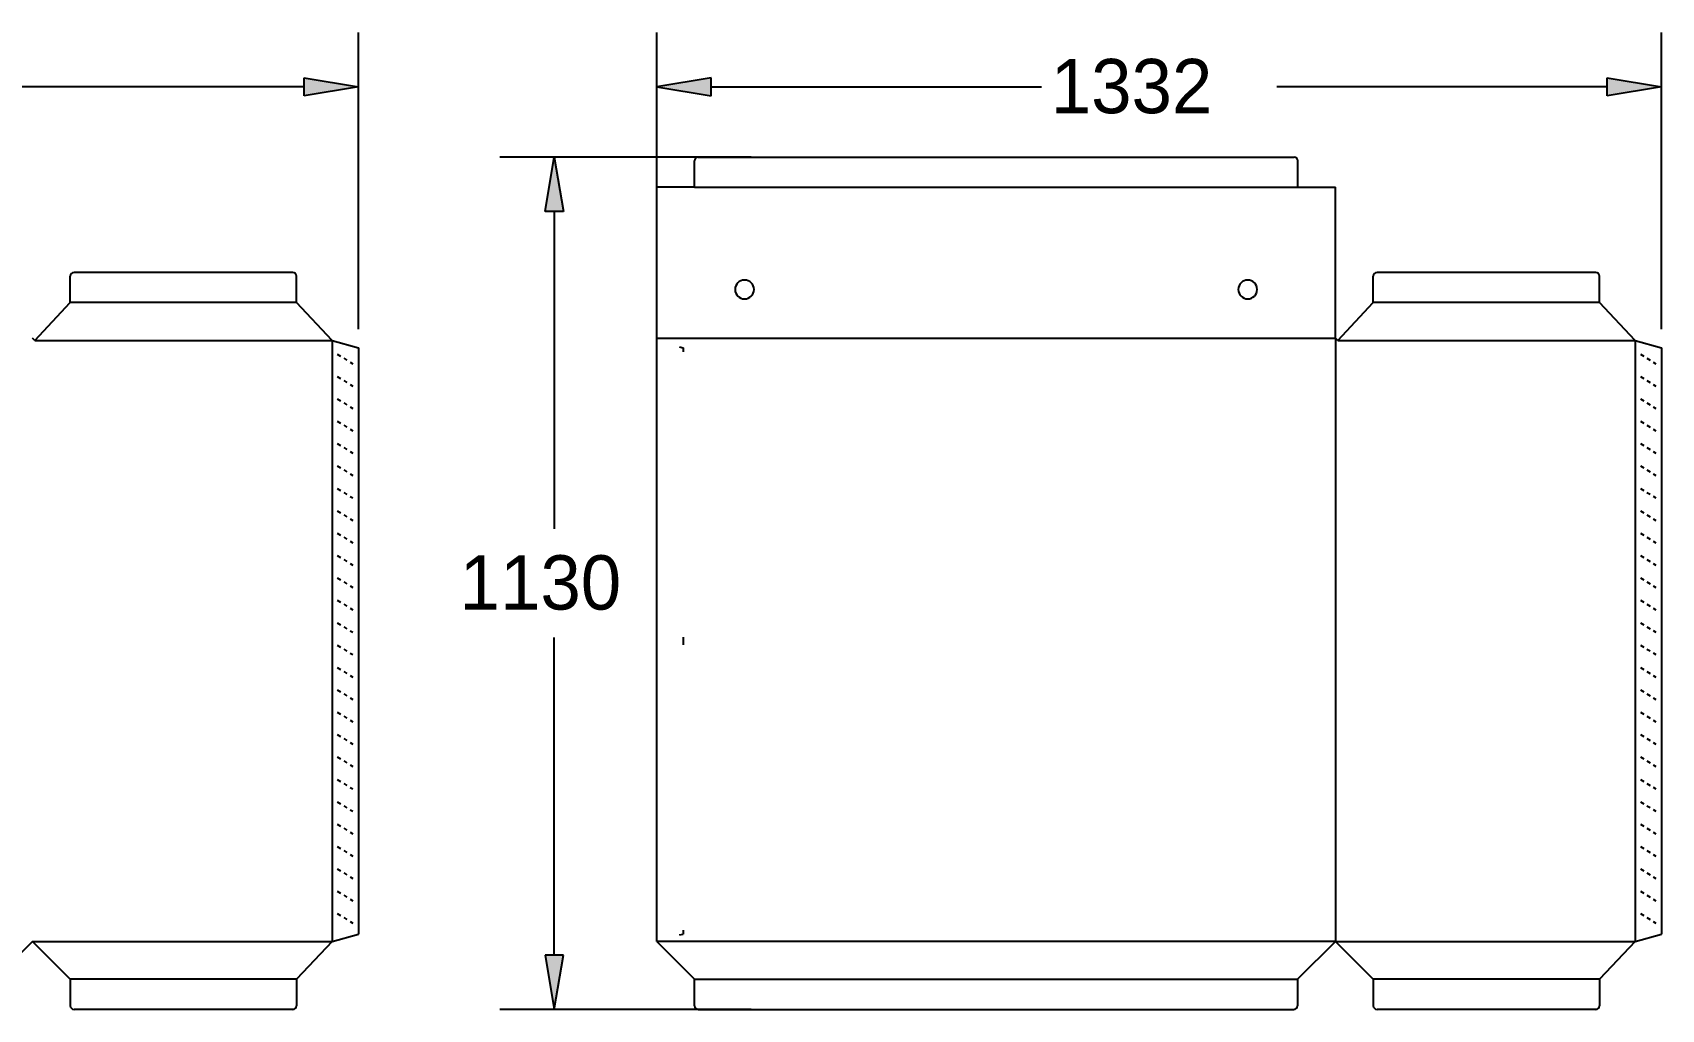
# Model space of a CAD drawing. Header units: inches. Extents: x -2212 to 1828, y -1374 to 4255.
# Drawn here: x -1058 to 1102, y 2960 to 4255 of the extents above; entities that cross this region are included whole.
import ezdxf

# ---------------------------------------------------------------- set-up
doc = ezdxf.new("R2010")
doc.units = ezdxf.units.IN
doc.header["$MEASUREMENT"] = 0
for name, pattern in [('AI-Linetype-1', [9.99998, 4.99999, -4.99999]), ('AI-Linetype-10', [9.99998, 4.99999, -4.99999]), ('AI-Linetype-11', [9.99998, 4.99999, -4.99999]), ('AI-Linetype-12', [9.99998, 4.99999, -4.99999]), ('AI-Linetype-13', [9.99998, 4.99999, -4.99999]), ('AI-Linetype-14', [9.99998, 4.99999, -4.99999]), ('AI-Linetype-15', [9.99998, 4.99999, -4.99999]), ('AI-Linetype-16', [9.99998, 4.99999, -4.99999]), ('AI-Linetype-17', [9.99998, 4.99999, -4.99999]), ('AI-Linetype-18', [9.99998, 4.99999, -4.99999]), ('AI-Linetype-19', [9.99998, 4.99999, -4.99999]), ('AI-Linetype-2', [9.99998, 4.99999, -4.99999]), ('AI-Linetype-20', [9.99998, 4.99999, -4.99999]), ('AI-Linetype-21', [9.99998, 4.99999, -4.99999]), ('AI-Linetype-22', [9.99998, 4.99999, -4.99999]), ('AI-Linetype-23', [9.99998, 4.99999, -4.99999]), ('AI-Linetype-24', [9.99998, 4.99999, -4.99999]), ('AI-Linetype-25', [9.99998, 4.99999, -4.99999]), ('AI-Linetype-26', [9.99998, 4.99999, -4.99999]), ('AI-Linetype-27', [9.99998, 4.99999, -4.99999]), ('AI-Linetype-28', [9.99998, 4.99999, -4.99999]), ('AI-Linetype-29', [9.99998, 4.99999, -4.99999]), ('AI-Linetype-3', [9.99998, 4.99999, -4.99999]), ('AI-Linetype-30', [9.99998, 4.99999, -4.99999]), ('AI-Linetype-31', [9.99998, 4.99999, -4.99999]), ('AI-Linetype-32', [9.99998, 4.99999, -4.99999]), ('AI-Linetype-33', [9.99998, 4.99999, -4.99999]), ('AI-Linetype-34', [9.99998, 4.99999, -4.99999]), ('AI-Linetype-35', [9.99998, 4.99999, -4.99999]), ('AI-Linetype-36', [9.99998, 4.99999, -4.99999]), ('AI-Linetype-37', [9.99998, 4.99999, -4.99999]), ('AI-Linetype-38', [9.99998, 4.99999, -4.99999]), ('AI-Linetype-39', [9.99998, 4.99999, -4.99999]), ('AI-Linetype-4', [9.99998, 4.99999, -4.99999]), ('AI-Linetype-40', [9.99998, 4.99999, -4.99999]), ('AI-Linetype-41', [9.99998, 4.99999, -4.99999]), ('AI-Linetype-42', [9.99998, 4.99999, -4.99999]), ('AI-Linetype-43', [9.99998, 4.99999, -4.99999]), ('AI-Linetype-44', [9.99998, 4.99999, -4.99999]), ('AI-Linetype-45', [9.99998, 4.99999, -4.99999]), ('AI-Linetype-46', [9.99998, 4.99999, -4.99999]), ('AI-Linetype-47', [9.99998, 4.99999, -4.99999]), ('AI-Linetype-48', [9.99998, 4.99999, -4.99999]), ('AI-Linetype-49', [9.99998, 4.99999, -4.99999]), ('AI-Linetype-5', [9.99998, 4.99999, -4.99999]), ('AI-Linetype-50', [9.99998, 4.99999, -4.99999]), ('AI-Linetype-51', [9.99998, 4.99999, -4.99999]), ('AI-Linetype-52', [9.99998, 4.99999, -4.99999]), ('AI-Linetype-6', [9.99998, 4.99999, -4.99999]), ('AI-Linetype-7', [9.99998, 4.99999, -4.99999]), ('AI-Linetype-8', [9.99998, 4.99999, -4.99999]), ('AI-Linetype-9', [9.99998, 4.99999, -4.99999])]:
    doc.linetypes.add(name, pattern=pattern)
doc.layers.add('_U+5200_U+677F', color=7, linetype='Continuous')

msp = doc.modelspace()

# ---------------------------------------------------------------- hatches: boundary and pattern name
at = {"layer": '_U+5200_U+677F', "lineweight": -3}
h = msp.add_hatch(color=7, dxfattribs=at)
h.dxf.hatch_style = 2
h.paths.add_polyline_path([(-697.6, 4195), (-625.6, 4183), (-697.6, 4171)])
h = msp.add_hatch(color=7, dxfattribs=at)
h.dxf.hatch_style = 2
h.paths.add_polyline_path([(-158.1, 4195), (-230.1, 4183), (-158.1, 4171)])
h = msp.add_hatch(color=7, dxfattribs=at)
h.dxf.hatch_style = 2
h.paths.add_polyline_path([(1029.9, 4195), (1101.9, 4183), (1029.9, 4171)])
h = msp.add_hatch(color=7, dxfattribs=at)
h.dxf.hatch_style = 2
h.paths.add_polyline_path([(-377.9, 4018), (-365.9, 4090), (-353.9, 4018)])
h = msp.add_hatch(color=7, dxfattribs=at)
h.dxf.hatch_style = 2
h.paths.add_polyline_path([(-377.9, 3032), (-365.9, 2960), (-353.9, 3032)])

# ---------------------------------------------------------------- linework, layer by layer
at = {"layer": '_U+5200_U+677F', "color": 7, "lineweight": -3}
for p, q in [((-625.6, 3862), (-625.6, 4255)), ((-230.1, 3975), (-230.1, 4255)), ((1101.9, 3862), (1101.9, 4255)), ((-697.6, 4183), (-1135.6, 4183)), ((-625.6, 4183), (-625.6, 4183)), ((-158.1, 4183), (279.9, 4183)), ((1029.9, 4183), (591.9, 4183)), ((1101.9, 4183), (1101.9, 4183)), ((-105, 4090), (-437.9, 4090)), ((-180.1, 4050), (-180.1, 4085)), ((-175.1, 4090), (614.9, 4090)), ((-80, 4090), (-80, 4090)), ((619.9, 4050), (619.9, 4085)), ((-180.1, 4050), (-230.1, 4050)), ((-230.1, 3850), (-230.1, 4050)), ((619.9, 4050), (669.9, 4050)), ((669.9, 3850), (669.9, 4050)), ((-365.9, 4018), (-365.9, 3597)), ((-1007.6, 3897), (-1007.6, 3932)), ((-712.6, 3937), (-1002.6, 3937)), ((-707.6, 3897), (-707.6, 3932)), ((-230.1, 3950), (-230.1, 3950)), ((719.9, 3897), (719.9, 3932)), ((1014.9, 3937), (724.9, 3937)), ((1019.9, 3897), (1019.9, 3932)), ((-1054.6, 3847), (-1007.6, 3897)), ((-660.6, 3847), (-707.6, 3897)), ((672.9, 3847), (719.9, 3897)), ((1066.9, 3847), (1019.9, 3897)), ((-1054.6, 3847), (-1057.6, 3850)), ((-660.6, 3847), (-625.6, 3837)), ((-230.1, 3050), (-230.1, 3850)), ((672.9, 3847), (669.9, 3850)), ((1066.9, 3847), (1101.9, 3837)), ((-625.6, 3837), (-625.6, 3837)), ((-625.6, 3837), (-625.6, 3060)), ((1101.9, 3837), (1101.9, 3837)), ((1101.9, 3837), (1101.9, 3060)), ((-365.9, 3032), (-365.9, 3453)), ((-1057.6, 3050), (-1108, 3000)), ((-1057.6, 3050), (-1007.6, 3000)), ((-660.6, 3050), (-707.6, 3000)), ((-660.6, 3050), (-625.6, 3060)), ((-230.1, 3050), (-180.1, 3000)), ((669.9, 3050), (619.5, 3000)), ((669.9, 3050), (719.9, 3000)), ((1066.9, 3050), (1019.9, 3000)), ((1066.9, 3050), (1101.9, 3060)), ((-1007.6, 3000), (-1007.6, 2965)), ((-707.6, 3000), (-707.6, 2965)), ((-180.1, 2965), (-180.1, 3000)), ((619.5, 3000), (619.5, 2965)), ((719.9, 3000), (719.9, 2965)), ((1019.9, 3000), (1019.9, 2965)), ((-712.6, 2960), (-1002.6, 2960)), ((-105, 2960), (-437.9, 2960)), ((-365.9, 2960), (-365.9, 2960)), ((-175.1, 2960), (614.5, 2960)), ((-80, 2960), (-80, 2960)), ((1014.9, 2960), (724.9, 2960))]:
    msp.add_line(p, q, dxfattribs=at)
at = {"layer": '_U+5200_U+677F', "lineweight": -3}
for p, q in [((-697.6, 4195), (-625.6, 4183)), ((-697.6, 4171), (-697.6, 4195)), ((-158.1, 4195), (-230.1, 4183)), ((-158.1, 4171), (-158.1, 4195)), ((1029.9, 4195), (1101.9, 4183)), ((1029.9, 4171), (1029.9, 4195)), ((-625.6, 4183), (-697.6, 4171)), ((-230.1, 4183), (-158.1, 4171)), ((1101.9, 4183), (1029.9, 4171)), ((-377.9, 4018), (-365.9, 4090)), ((-365.9, 4090), (-353.9, 4018)), ((-353.9, 4018), (-377.9, 4018)), ((-377.9, 3032), (-365.9, 2960)), ((-353.9, 3032), (-377.9, 3032)), ((-365.9, 2960), (-353.9, 3032))]:
    msp.add_line(p, q, dxfattribs=at)
at = {"layer": '_U+5200_U+677F', "color": 3, "lineweight": -3}
for p, q in [((-180.1, 4050), (619.9, 4050)), ((-707.6, 3897), (-1007.6, 3897)), ((1019.9, 3897), (719.9, 3897)), ((-1054.6, 3847), (-660.6, 3847)), ((-660.6, 3847), (-660.6, 3050)), ((-230.1, 3850), (669.9, 3850)), ((669.9, 3850), (669.9, 3050)), ((672.9, 3847), (1066.9, 3847)), ((1066.9, 3847), (1066.9, 3050)), ((-199.9, 3838.4), (-195.1, 3837)), ((-195.1, 3837), (-195.1, 3832)), ((-195.1, 3453.5), (-195.1, 3443.5)), ((-1057.6, 3050), (-660.6, 3050)), ((669.9, 3050), (-230.1, 3050)), ((-199.9, 3058.7), (-195.1, 3060)), ((-195.1, 3065), (-195.1, 3060)), ((669.9, 3050), (1066.9, 3050)), ((-707.6, 3000), (-1007.6, 3000)), ((-180.1, 3000), (619.5, 3000)), ((1019.9, 3000), (719.9, 3000))]:
    msp.add_line(p, q, dxfattribs=at)
at = {"layer": '_U+5200_U+677F', "color": 7, "linetype": 'AI-Linetype-1', "lineweight": -3}
msp.add_line((-653.6, 3828.8), (-633.2, 3816.1), dxfattribs=at)
at = {"layer": '_U+5200_U+677F', "color": 7, "linetype": 'AI-Linetype-27', "lineweight": -3}
msp.add_line((1074.1, 3828.8), (1094.6, 3816.1), dxfattribs=at)
at = {"layer": '_U+5200_U+677F', "color": 7, "linetype": 'AI-Linetype-2', "lineweight": -3}
msp.add_line((-653.6, 3799.1), (-633.2, 3786.4), dxfattribs=at)
at = {"layer": '_U+5200_U+677F', "color": 7, "linetype": 'AI-Linetype-28', "lineweight": -3}
msp.add_line((1074.1, 3799.1), (1094.6, 3786.4), dxfattribs=at)
at = {"layer": '_U+5200_U+677F', "color": 7, "linetype": 'AI-Linetype-3', "lineweight": -3}
msp.add_line((-653.6, 3769.5), (-633.2, 3756.8), dxfattribs=at)
at = {"layer": '_U+5200_U+677F', "color": 7, "linetype": 'AI-Linetype-29', "lineweight": -3}
msp.add_line((1074.1, 3769.5), (1094.6, 3756.8), dxfattribs=at)
at = {"layer": '_U+5200_U+677F', "color": 7, "linetype": 'AI-Linetype-4', "lineweight": -3}
msp.add_line((-653.6, 3739.8), (-633.2, 3727.1), dxfattribs=at)
at = {"layer": '_U+5200_U+677F', "color": 7, "linetype": 'AI-Linetype-30', "lineweight": -3}
msp.add_line((1074.1, 3739.8), (1094.6, 3727.1), dxfattribs=at)
at = {"layer": '_U+5200_U+677F', "color": 7, "linetype": 'AI-Linetype-5', "lineweight": -3}
msp.add_line((-653.6, 3710.1), (-633.2, 3697.4), dxfattribs=at)
at = {"layer": '_U+5200_U+677F', "color": 7, "linetype": 'AI-Linetype-31', "lineweight": -3}
msp.add_line((1074.1, 3710.1), (1094.6, 3697.4), dxfattribs=at)
at = {"layer": '_U+5200_U+677F', "color": 7, "linetype": 'AI-Linetype-6', "lineweight": -3}
msp.add_line((-653.6, 3680.5), (-633.2, 3667.8), dxfattribs=at)
at = {"layer": '_U+5200_U+677F', "color": 7, "linetype": 'AI-Linetype-32', "lineweight": -3}
msp.add_line((1074.1, 3680.5), (1094.6, 3667.8), dxfattribs=at)
at = {"layer": '_U+5200_U+677F', "color": 7, "linetype": 'AI-Linetype-7', "lineweight": -3}
msp.add_line((-653.6, 3650.8), (-633.2, 3638.1), dxfattribs=at)
at = {"layer": '_U+5200_U+677F', "color": 7, "linetype": 'AI-Linetype-33', "lineweight": -3}
msp.add_line((1074.1, 3650.8), (1094.6, 3638.1), dxfattribs=at)
at = {"layer": '_U+5200_U+677F', "color": 7, "linetype": 'AI-Linetype-8', "lineweight": -3}
msp.add_line((-653.6, 3621.1), (-633.2, 3608.4), dxfattribs=at)
at = {"layer": '_U+5200_U+677F', "color": 7, "linetype": 'AI-Linetype-34', "lineweight": -3}
msp.add_line((1074.1, 3621.1), (1094.6, 3608.4), dxfattribs=at)
at = {"layer": '_U+5200_U+677F', "color": 7, "linetype": 'AI-Linetype-9', "lineweight": -3}
msp.add_line((-653.6, 3591.4), (-633.2, 3578.7), dxfattribs=at)
at = {"layer": '_U+5200_U+677F', "color": 7, "linetype": 'AI-Linetype-35', "lineweight": -3}
msp.add_line((1074.1, 3591.4), (1094.6, 3578.7), dxfattribs=at)
at = {"layer": '_U+5200_U+677F', "color": 7, "linetype": 'AI-Linetype-10', "lineweight": -3}
msp.add_line((-653.6, 3561.8), (-633.2, 3549.1), dxfattribs=at)
at = {"layer": '_U+5200_U+677F', "color": 7, "linetype": 'AI-Linetype-36', "lineweight": -3}
msp.add_line((1074.1, 3561.8), (1094.6, 3549.1), dxfattribs=at)
at = {"layer": '_U+5200_U+677F', "color": 7, "linetype": 'AI-Linetype-11', "lineweight": -3}
msp.add_line((-653.6, 3532.1), (-633.2, 3519.4), dxfattribs=at)
at = {"layer": '_U+5200_U+677F', "color": 7, "linetype": 'AI-Linetype-37', "lineweight": -3}
msp.add_line((1074.1, 3532.1), (1094.6, 3519.4), dxfattribs=at)
at = {"layer": '_U+5200_U+677F', "color": 7, "linetype": 'AI-Linetype-12', "lineweight": -3}
msp.add_line((-653.6, 3502.4), (-633.2, 3489.7), dxfattribs=at)
at = {"layer": '_U+5200_U+677F', "color": 7, "linetype": 'AI-Linetype-38', "lineweight": -3}
msp.add_line((1074.1, 3502.4), (1094.6, 3489.7), dxfattribs=at)
at = {"layer": '_U+5200_U+677F', "color": 7, "linetype": 'AI-Linetype-13', "lineweight": -3}
msp.add_line((-653.6, 3472.7), (-633.2, 3460), dxfattribs=at)
at = {"layer": '_U+5200_U+677F', "color": 7, "linetype": 'AI-Linetype-39', "lineweight": -3}
msp.add_line((1074.1, 3472.7), (1094.6, 3460), dxfattribs=at)
at = {"layer": '_U+5200_U+677F', "color": 7, "linetype": 'AI-Linetype-14', "lineweight": -3}
msp.add_line((-653.6, 3443.1), (-633.2, 3430.4), dxfattribs=at)
at = {"layer": '_U+5200_U+677F', "color": 7, "linetype": 'AI-Linetype-40', "lineweight": -3}
msp.add_line((1074.1, 3443.1), (1094.6, 3430.4), dxfattribs=at)
at = {"layer": '_U+5200_U+677F', "color": 7, "linetype": 'AI-Linetype-15', "lineweight": -3}
msp.add_line((-653.6, 3413.4), (-633.2, 3400.7), dxfattribs=at)
at = {"layer": '_U+5200_U+677F', "color": 7, "linetype": 'AI-Linetype-41', "lineweight": -3}
msp.add_line((1074.1, 3413.4), (1094.6, 3400.7), dxfattribs=at)
at = {"layer": '_U+5200_U+677F', "color": 7, "linetype": 'AI-Linetype-16', "lineweight": -3}
msp.add_line((-653.6, 3383.7), (-633.2, 3371), dxfattribs=at)
at = {"layer": '_U+5200_U+677F', "color": 7, "linetype": 'AI-Linetype-42', "lineweight": -3}
msp.add_line((1074.1, 3383.7), (1094.6, 3371), dxfattribs=at)
at = {"layer": '_U+5200_U+677F', "color": 7, "linetype": 'AI-Linetype-17', "lineweight": -3}
msp.add_line((-653.6, 3354.1), (-633.2, 3341.4), dxfattribs=at)
at = {"layer": '_U+5200_U+677F', "color": 7, "linetype": 'AI-Linetype-43', "lineweight": -3}
msp.add_line((1074.1, 3354.1), (1094.6, 3341.4), dxfattribs=at)
at = {"layer": '_U+5200_U+677F', "color": 7, "linetype": 'AI-Linetype-18', "lineweight": -3}
msp.add_line((-653.6, 3324.4), (-633.2, 3311.7), dxfattribs=at)
at = {"layer": '_U+5200_U+677F', "color": 7, "linetype": 'AI-Linetype-44', "lineweight": -3}
msp.add_line((1074.1, 3324.4), (1094.6, 3311.7), dxfattribs=at)
at = {"layer": '_U+5200_U+677F', "color": 7, "linetype": 'AI-Linetype-19', "lineweight": -3}
msp.add_line((-653.6, 3294.7), (-633.2, 3282), dxfattribs=at)
at = {"layer": '_U+5200_U+677F', "color": 7, "linetype": 'AI-Linetype-45', "lineweight": -3}
msp.add_line((1074.1, 3294.7), (1094.6, 3282), dxfattribs=at)
at = {"layer": '_U+5200_U+677F', "color": 7, "linetype": 'AI-Linetype-20', "lineweight": -3}
msp.add_line((-653.6, 3265), (-633.2, 3252.3), dxfattribs=at)
at = {"layer": '_U+5200_U+677F', "color": 7, "linetype": 'AI-Linetype-46', "lineweight": -3}
msp.add_line((1074.1, 3265), (1094.6, 3252.3), dxfattribs=at)
at = {"layer": '_U+5200_U+677F', "color": 7, "linetype": 'AI-Linetype-21', "lineweight": -3}
msp.add_line((-653.6, 3235.4), (-633.2, 3222.7), dxfattribs=at)
at = {"layer": '_U+5200_U+677F', "color": 7, "linetype": 'AI-Linetype-47', "lineweight": -3}
msp.add_line((1074.1, 3235.4), (1094.6, 3222.7), dxfattribs=at)
at = {"layer": '_U+5200_U+677F', "color": 7, "linetype": 'AI-Linetype-22', "lineweight": -3}
msp.add_line((-653.6, 3205.7), (-633.2, 3193), dxfattribs=at)
at = {"layer": '_U+5200_U+677F', "color": 7, "linetype": 'AI-Linetype-48', "lineweight": -3}
msp.add_line((1074.1, 3205.7), (1094.6, 3193), dxfattribs=at)
at = {"layer": '_U+5200_U+677F', "color": 7, "linetype": 'AI-Linetype-23', "lineweight": -3}
msp.add_line((-653.6, 3176), (-633.2, 3163.3), dxfattribs=at)
at = {"layer": '_U+5200_U+677F', "color": 7, "linetype": 'AI-Linetype-49', "lineweight": -3}
msp.add_line((1074.1, 3176), (1094.6, 3163.3), dxfattribs=at)
at = {"layer": '_U+5200_U+677F', "color": 7, "linetype": 'AI-Linetype-24', "lineweight": -3}
msp.add_line((-653.6, 3146.4), (-633.2, 3133.7), dxfattribs=at)
at = {"layer": '_U+5200_U+677F', "color": 7, "linetype": 'AI-Linetype-50', "lineweight": -3}
msp.add_line((1074.1, 3146.4), (1094.6, 3133.7), dxfattribs=at)
at = {"layer": '_U+5200_U+677F', "color": 7, "linetype": 'AI-Linetype-25', "lineweight": -3}
msp.add_line((-653.6, 3116.7), (-633.2, 3104), dxfattribs=at)
at = {"layer": '_U+5200_U+677F', "color": 7, "linetype": 'AI-Linetype-51', "lineweight": -3}
msp.add_line((1074.1, 3116.7), (1094.6, 3104), dxfattribs=at)
at = {"layer": '_U+5200_U+677F', "color": 7, "linetype": 'AI-Linetype-26', "lineweight": -3}
msp.add_line((-653.6, 3087), (-633.2, 3074.3), dxfattribs=at)
at = {"layer": '_U+5200_U+677F', "color": 7, "linetype": 'AI-Linetype-52', "lineweight": -3}
msp.add_line((1074.1, 3087), (1094.6, 3074.3), dxfattribs=at)
at = {"layer": '_U+5200_U+677F', "color": 7, "lineweight": -3}
for points in [[(-180.1, 4050), (-180.1, 4085)], [(-175.1, 4090), (614.9, 4090)], [(619.9, 4050), (619.9, 4085)], [(-180.1, 4050), (-230.1, 4050)], [(-230.1, 3850), (-230.1, 4050)], [(619.9, 4050), (669.9, 4050)], [(669.9, 3850), (669.9, 4050)], [(719.9, 3897), (719.9, 3932)], [(1014.9, 3937), (724.9, 3937)], [(1019.9, 3897), (1019.9, 3932)], [(672.9, 3847), (719.9, 3897)], [(1066.9, 3847), (1019.9, 3897)], [(-230.1, 3050), (-230.1, 3850)], [(672.9, 3847), (669.9, 3850)], [(1066.9, 3847), (1101.9, 3837)], [(1101.9, 3837), (1101.9, 3060)], [(-230.1, 3050), (-180.1, 3000)], [(669.9, 3050), (619.5, 3000)], [(669.9, 3050), (719.9, 3000)], [(1066.9, 3050), (1019.9, 3000)], [(1066.9, 3050), (1101.9, 3060)], [(-180.1, 2965), (-180.1, 3000)], [(619.5, 3000), (619.5, 2965)], [(719.9, 3000), (719.9, 2965)], [(1019.9, 3000), (1019.9, 2965)], [(-175.1, 2960), (614.5, 2960)], [(1014.9, 2960), (724.9, 2960)]]:
    msp.add_lwpolyline(points, dxfattribs=at)
at = {"layer": '_U+5200_U+677F', "color": 3, "lineweight": -3}
for points in [[(-180.1, 4050), (619.9, 4050)], [(1019.9, 3897), (719.9, 3897)], [(-230.1, 3850), (669.9, 3850)], [(669.9, 3850), (669.9, 3050)], [(672.9, 3847), (1066.9, 3847)], [(1066.9, 3847), (1066.9, 3050)], [(-199.9, 3838.4), (-195.1, 3837)], [(-195.1, 3837), (-195.1, 3832)], [(-195.1, 3453.5), (-195.1, 3443.5)], [(669.9, 3050), (-230.1, 3050)], [(-199.9, 3058.7), (-195.1, 3060)], [(-195.1, 3065), (-195.1, 3060)], [(669.9, 3050), (1066.9, 3050)], [(-180.1, 3000), (619.5, 3000)], [(1019.9, 3000), (719.9, 3000)]]:
    msp.add_lwpolyline(points, dxfattribs=at)
at = {"layer": '_U+5200_U+677F', "color": 7, "lineweight": -3}
for points in [[(-175.1, 4090), (-177.9, 4090), (-180.1, 4087.8), (-180.1, 4085)], [(-175.1, 4090), (-177.9, 4090), (-180.1, 4087.8), (-180.1, 4085)], [(619.9, 4085), (619.9, 4087.8), (617.6, 4090), (614.9, 4090)], [(619.9, 4085), (619.9, 4087.8), (617.6, 4090), (614.9, 4090)], [(-1002.6, 3937), (-1005.3, 3937), (-1007.6, 3934.8), (-1007.6, 3932)], [(-707.6, 3932), (-707.6, 3934.8), (-709.8, 3937), (-712.6, 3937)], [(724.9, 3937), (722.1, 3937), (719.9, 3934.8), (719.9, 3932)], [(724.9, 3937), (722.1, 3937), (719.9, 3934.8), (719.9, 3932)], [(1019.9, 3932), (1019.9, 3934.8), (1017.6, 3937), (1014.9, 3937)], [(1019.9, 3932), (1019.9, 3934.8), (1017.6, 3937), (1014.9, 3937)], [(-1007.6, 2965), (-1007.6, 2962.3), (-1005.3, 2960), (-1002.6, 2960)], [(-712.6, 2960), (-709.8, 2960), (-707.6, 2962.3), (-707.6, 2965)], [(-180.1, 2965), (-180.1, 2962.3), (-177.9, 2960), (-175.1, 2960)], [(-180.1, 2965), (-180.1, 2962.3), (-177.9, 2960), (-175.1, 2960)], [(614.5, 2960), (617.2, 2960), (619.5, 2962.3), (619.5, 2965)], [(614.5, 2960), (617.2, 2960), (619.5, 2962.3), (619.5, 2965)], [(719.9, 2965), (719.9, 2962.3), (722.1, 2960), (724.9, 2960)], [(719.9, 2965), (719.9, 2962.3), (722.1, 2960), (724.9, 2960)], [(1014.9, 2960), (1017.6, 2960), (1019.9, 2962.3), (1019.9, 2965)], [(1014.9, 2960), (1017.6, 2960), (1019.9, 2962.3), (1019.9, 2965)]]:
    msp.add_open_spline(points, degree=3, dxfattribs=at)
for points in [[(-126.2, 3914.5), (-126.2, 3921.4), (-120.6, 3927), (-113.7, 3927), (-106.8, 3927), (-101.1, 3921.4), (-101.1, 3914.5), (-101.1, 3907.6), (-106.8, 3902), (-113.7, 3902), (-120.6, 3902), (-126.2, 3907.6), (-126.2, 3914.5), (-126.2, 3914.5), (-126.2, 3914.5), (-126.2, 3914.5)], [(540.9, 3914.5), (540.9, 3921.4), (546.5, 3927), (553.4, 3927), (560.3, 3927), (565.9, 3921.4), (565.9, 3914.5), (565.9, 3907.6), (560.3, 3902), (553.4, 3902), (546.5, 3902), (540.9, 3907.6), (540.9, 3914.5), (540.9, 3914.5), (540.9, 3914.5), (540.9, 3914.5)]]:
    msp.add_open_spline(points, degree=3, knots=[0, 0, 0, 0, 1, 1, 1, 2, 2, 2, 3, 3, 3, 4, 4, 4, 5, 5, 5, 5], dxfattribs=at)

# ---------------------------------------------------------------- texts
for s, p in [('1332', (292.3, 4148.1)), ('1130', (-491.4, 3490.1))]:
    msp.add_text(s, height=72, dxfattribs=at).set_placement(p)

doc.saveas('drawing.dxf')
